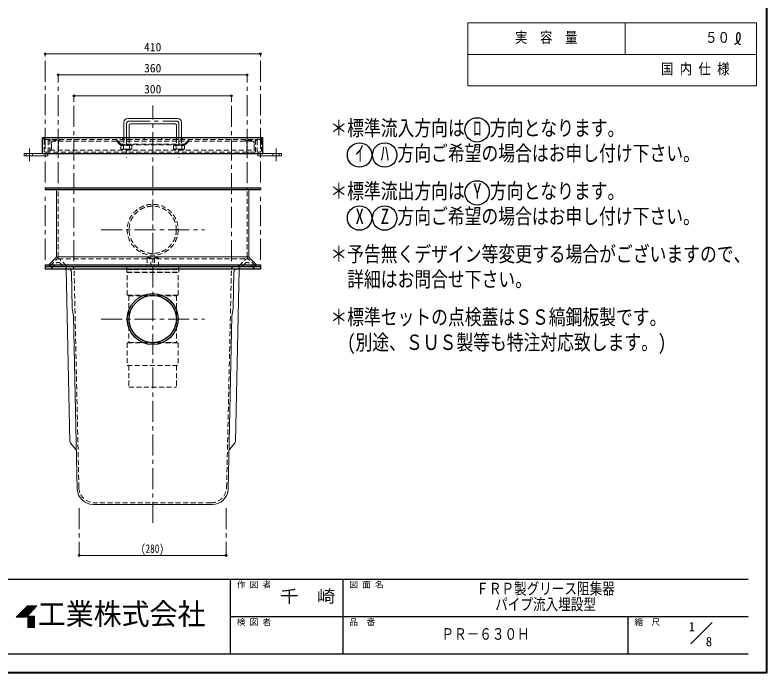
# Model space of a CAD drawing. Units: millimetres at full size, sheet at 1:8; some dimension numbers follow another scale. Extents: x -1680 to 1560, y -1128 to 1120.
# Drawn here: x 127 to 1560, y -1128 to 125 of the extents above; entities that cross this region are included whole.
import ezdxf
from ezdxf.enums import TextEntityAlignment as Align

# ---------------------------------------------------------------- set-up
doc = ezdxf.new("R2010")
doc.units = ezdxf.units.MM
doc.header["$LTSCALE"] = 8
doc.header["$PDMODE"] = 32
doc.header["$PDSIZE"] = 4
doc.linetypes.add('CHAIN1', pattern=[8, 5, -1, 1, -1])
doc.linetypes.add('DASHED1', pattern=[1.8, 1.2, -0.6])
doc.layers.add('0-0_ﾚｲﾔ1', color=4, linetype='Continuous', lineweight=9)
doc.styles.add('ＭＳ ゴシック', font='')
doc.styles.get('ＭＳ ゴシック').set_extended_font_data('MS Gothic')

msp = doc.modelspace()

# ---------------------------------------------------------------- linework, layer by layer
at = {"layer": '0-0_ﾚｲﾔ1', "color": 1, "lineweight": 40}
for q in [(1559.723, 1119.721), (-1680.277, -1128.279)]:
    msp.add_line((1559.723, -1128.279), q, dxfattribs=at)
at = {"layer": '0-0_ﾚｲﾔ1', "color": 3, "lineweight": 18}
for p, q in [((1539.723, 109.721), (989.723, 109.721)), ((989.723, -10.279), (989.723, 109.721)), ((1289.723, 49.721), (1289.723, 109.721)), ((1539.723, -10.279), (1539.723, 109.721)), ((1539.723, 49.721), (989.723, 49.721)), ((1539.723, -10.279), (989.723, -10.279))]:
    msp.add_line(p, q, dxfattribs=at)
at = {"layer": '0-0_ﾚｲﾔ1'}
for p, q in [((184.723, 50.721), (594.723, 50.721)), ((569.723, 10.721), (209.723, 10.721)), ((239.723, -29.279), (539.723, -29.279)), ((334.723, -79.979), (334.723, -109.279)), ((342.223, -72.479), (437.223, -72.479)), ((344.723, -84.979), (344.723, -109.279)), ((347.223, -82.479), (432.223, -82.479)), ((434.723, -84.979), (434.723, -109.279)), ((444.723, -79.979), (444.723, -109.279)), ((179.723, -139.279), (144.723, -139.279)), ((144.723, -143.279), (144.723, -139.279)), ((189.723, -143.279), (189.723, -139.279)), ((589.723, -143.279), (589.723, -139.279)), ((599.723, -139.279), (634.723, -139.279)), ((634.723, -143.279), (634.723, -139.279)), ((189.723, -143.279), (144.723, -143.279)), ((589.723, -143.279), (634.723, -143.279)), ((232.125, -687.55), (224.83, -359.279)), ((547.321, -687.55), (554.615, -359.279)), ((243.401, -702.944), (233.262, -690.615)), ((536.044, -702.944), (546.183, -690.615)), ((529.723, -904.279), (249.723, -904.279))]:
    msp.add_line(p, q, dxfattribs=at)
at = {"layer": '0-0_ﾚｲﾔ1', "linetype": 'CHAIN1'}
for p, q in [((184.723, -194.279), (184.723, 50.721)), ((594.723, -194.279), (594.723, 50.721)), ((209.723, -195.779), (209.723, 10.721)), ((569.723, -195.779), (569.723, 10.721)), ((239.723, -344.279), (239.723, -29.279)), ((539.723, -344.279), (539.723, -29.279)), ((389.723, -842.279), (389.723, -47.479)), ((339.723, -82.479), (339.723, -147.479)), ((344.723, -77.479), (434.723, -77.479)), ((439.723, -82.479), (439.723, -147.479)), ((154.723, -129.279), (154.723, -153.279)), ((624.723, -129.279), (624.723, -153.279)), ((184.723, -341.279), (184.723, -217.279)), ((594.723, -341.279), (594.723, -217.279)), ((291.223, -284.279), (488.223, -284.279)), ((291.223, -454.279), (488.223, -454.279)), ((249.723, -814.279), (249.723, -904.279)), ((529.723, -814.279), (529.723, -904.279))]:
    msp.add_line(p, q, dxfattribs=at)
at = {"layer": '0-0_ﾚｲﾔ1', "color": 5, "lineweight": 25}
for p, q in [((179.723, -139.279), (179.723, -109.279)), ((599.723, -109.279), (179.723, -109.279)), ((599.723, -139.279), (599.723, -109.279)), ((179.723, -139.279), (599.723, -139.279)), ((184.696, -207.279), (594.723, -207.279)), ((184.723, -204.279), (594.723, -204.279)), ((184.723, -204.279), (184.723, -207.279)), ((594.723, -204.279), (594.723, -207.279)), ((184.723, -351.279), (184.723, -359.279)), ((184.723, -351.279), (594.723, -351.279)), ((184.723, -354.279), (594.723, -354.279)), ((594.723, -351.279), (594.723, -359.279)), ((594.723, -359.279), (184.723, -359.279))]:
    msp.add_line(p, q, dxfattribs=at)
at = {"layer": '0-0_ﾚｲﾔ1', "color": 7, "linetype": 'DASHED1', "lineweight": 18}
for p, q in [((182.723, -112.279), (182.723, -133.279)), ((596.723, -112.279), (596.723, -133.279)), ((185.723, -136.279), (593.723, -136.279))]:
    msp.add_line(p, q, dxfattribs=at)
at = {"layer": '0-0_ﾚｲﾔ1', "linetype": 'DASHED1'}
for p, q in [((183.723, -109.279), (183.723, -112.479)), ((595.723, -112.479), (183.723, -112.479)), ((210.523, -113.279), (190.523, -113.279)), ((190.523, -113.279), (190.523, -136.279)), ((193.723, -112.479), (193.723, -136.279)), ((210.523, -134.279), (210.523, -113.279)), ((327.344, -121.601), (318.223, -112.479)), ((327.965, -120.101), (320.344, -112.479)), ((332.723, -109.279), (332.723, -112.479)), ((334.723, -109.279), (334.723, -122.979)), ((344.723, -109.279), (344.723, -122.979)), ((373.14, -109.279), (373.14, -112.479)), ((406.306, -109.279), (406.306, -112.479)), ((434.723, -109.279), (434.723, -122.979)), ((444.723, -109.279), (444.723, -122.979)), ((446.723, -109.279), (446.723, -112.479)), ((451.48, -120.101), (459.101, -112.479)), ((452.101, -121.601), (461.223, -112.479)), ((568.923, -134.279), (568.923, -113.279)), ((585.723, -112.479), (585.723, -136.279)), ((595.723, -109.279), (595.723, -112.479)), ((196.723, -129.479), (196.723, -118.479)), ((579.723, -115.479), (199.723, -115.479)), ((350.223, -123.479), (329.223, -123.479)), ((329.465, -122.479), (449.98, -122.479)), ((449.359, -120.979), (330.087, -120.979)), ((348.723, -122.979), (330.723, -122.979)), ((334.223, -123.479), (330.723, -122.979)), ((333.723, -120.979), (333.723, -122.479)), ((339.723, -122.979), (334.223, -123.479)), ((345.223, -123.479), (345.223, -130.479)), ((345.723, -120.979), (345.723, -122.479)), ((350.223, -123.479), (348.723, -122.979)), ((429.223, -123.479), (430.723, -122.979)), ((429.223, -123.479), (450.223, -123.479)), ((430.723, -122.979), (448.723, -122.979)), ((433.723, -120.979), (433.723, -122.479)), ((434.223, -123.479), (434.223, -130.479)), ((439.723, -122.979), (445.223, -123.479)), ((445.223, -123.479), (448.723, -122.979)), ((445.723, -120.979), (445.723, -122.479)), ((582.723, -129.479), (582.723, -118.479)), ((148.723, -139.279), (148.723, -143.279)), ((160.723, -139.279), (160.723, -143.279)), ((193.723, -132.479), (585.723, -132.479)), ((350.223, -130.479), (329.223, -130.479)), ((329.223, -130.479), (330.723, -130.979)), ((348.723, -130.979), (330.723, -130.979)), ((429.223, -130.479), (450.223, -130.479)), ((430.723, -130.979), (448.723, -130.979)), ((450.223, -130.479), (448.723, -130.979)), ((618.723, -139.279), (618.723, -143.279)), ((630.723, -139.279), (630.723, -143.279)), ((209.723, -335.908), (209.723, -205.779)), ((569.723, -335.908), (569.723, -205.779)), ((194.405, -352.777), (208.866, -338.007)), ((209.723, -339.279), (569.723, -339.279)), ((225.041, -352.777), (213.296, -340.781)), ((379.223, -337.779), (378.723, -354.779)), ((386.223, -337.779), (379.223, -337.779)), ((386.723, -354.779), (386.223, -337.779)), ((393.223, -337.779), (392.723, -354.779)), ((400.223, -337.779), (393.223, -337.779)), ((400.723, -354.779), (400.223, -337.779)), ((554.405, -352.777), (566.15, -340.781)), ((585.041, -352.777), (570.579, -338.007)), ((196.363, -357.777), (206.15, -347.781)), ((213.296, -347.781), (223.082, -357.777)), ((224.83, -359.279), (224.677, -352.406)), ((439.223, -354.779), (439.223, -359.279)), ((554.615, -359.279), (554.768, -352.406)), ((566.15, -347.781), (556.363, -357.777)), ((583.082, -357.777), (573.296, -347.781)), ((249.071, -774.946), (239.831, -359.168)), ((340.223, -359.779), (439.223, -359.779)), ((340.223, -365.279), (340.223, -359.779)), ((341.223, -408.779), (341.223, -365.779)), ((341.223, -365.779), (438.223, -365.779)), ((438.223, -408.779), (438.223, -365.779)), ((530.375, -774.946), (539.614, -359.168)), ((341.223, -408.779), (438.223, -408.779)), ((344.223, -409.779), (341.223, -408.779)), ((435.223, -409.779), (435.223, -498.779)), ((344.223, -498.779), (341.223, -499.779)), ((341.223, -499.779), (438.223, -499.779)), ((341.223, -499.779), (341.223, -542.779)), ((435.223, -498.779), (438.223, -499.779)), ((438.223, -499.779), (438.223, -542.779)), ((341.223, -542.779), (438.223, -542.779)), ((435.223, -542.779), (435.223, -584.279)), ((500.382, -804.279), (279.064, -804.279))]:
    msp.add_line(p, q, dxfattribs=at)
at = {"layer": '0-0_ﾚｲﾔ1', "color": 7, "lineweight": 18}
for p, q in [((206.723, -210.279), (206.723, -333.868)), ((572.723, -333.868), (572.723, -210.279)), ((205.296, -337.366), (193.144, -349.777)), ((206.352, -335.757), (573.093, -335.757)), ((574.15, -337.366), (586.302, -349.777)), ((246.137, -777.946), (238.82, -448.703)), ((533.309, -777.946), (540.625, -448.703)), ((503.316, -807.279), (276.129, -807.279)), ((149.074, -1021.775), (168.73, -1000.607)), ((149.242, -1002.287), (167.17, -1002.287)), ((149.746, -1001.783), (167.638, -1001.783)), ((150.25, -1001.279), (168.106, -1001.279)), ((135.13, -1016.399), (154.066, -1016.399)), ((135.97, -1015.559), (154.846, -1015.559)), ((136.642, -1014.887), (155.47, -1014.887)), ((137.482, -1014.047), (156.25, -1014.047)), ((137.986, -1013.543), (156.718, -1013.543)), ((138.658, -1012.871), (157.342, -1012.871)), ((139.162, -1012.367), (157.81, -1012.367)), ((139.834, -1011.695), (158.434, -1011.695)), ((140.338, -1011.191), (158.902, -1011.191)), ((141.01, -1010.519), (159.526, -1010.519)), ((141.514, -1010.015), (159.994, -1010.015)), ((142.018, -1009.511), (160.462, -1009.511)), ((142.522, -1009.007), (160.93, -1009.007)), ((143.026, -1008.503), (161.398, -1008.503)), ((143.53, -1007.999), (161.866, -1007.999)), ((144.034, -1007.495), (162.334, -1007.495)), ((144.538, -1006.991), (162.85, -1006.991)), ((145.042, -1006.487), (163.27, -1006.487)), ((145.714, -1005.815), (163.894, -1005.815)), ((146.05, -1005.479), (164.206, -1005.479)), ((146.554, -1004.975), (164.674, -1004.975)), ((147.058, -1004.471), (165.142, -1004.471)), ((147.562, -1003.967), (165.61, -1003.967)), ((148.066, -1003.463), (166.078, -1003.463)), ((148.57, -1002.959), (166.546, -1002.959)), ((129.754, -1021.775), (149.074, -1021.775)), ((130.594, -1020.935), (149.854, -1020.935)), ((131.434, -1020.095), (150.634, -1020.095)), ((132.274, -1019.255), (151.414, -1019.255)), ((132.946, -1018.583), (152.038, -1018.583)), ((133.786, -1017.743), (152.818, -1017.743)), ((134.458, -1017.071), (153.442, -1017.071)), ((152.098, -1020.935), (164.866, -1020.935)), ((152.098, -1021.607), (164.866, -1021.607)), ((152.098, -1022.447), (164.866, -1022.447)), ((152.098, -1023.119), (164.866, -1023.119)), ((152.098, -1023.959), (164.866, -1023.959)), ((152.098, -1024.967), (164.866, -1024.967)), ((152.098, -1025.807), (164.866, -1025.807)), ((152.098, -1026.479), (164.866, -1026.479)), ((152.098, -1027.319), (164.866, -1027.319)), ((152.098, -1027.991), (164.866, -1027.991)), ((152.098, -1028.999), (164.866, -1028.999)), ((152.098, -1029.839), (164.866, -1029.839)), ((152.098, -1030.679), (164.866, -1030.679)), ((152.098, -1031.351), (164.866, -1031.351)), ((152.098, -1032.191), (164.866, -1032.191)), ((152.098, -1033.031), (164.866, -1033.031)), ((152.098, -1033.871), (164.866, -1033.871)), ((152.098, -1034.711), (164.866, -1034.711)), ((152.098, -1035.383), (164.866, -1035.383)), ((152.098, -1036.391), (164.866, -1036.391)), ((152.098, -1037.231), (164.866, -1037.231)), ((152.098, -1038.239), (164.866, -1038.239)), ((152.098, -1039.079), (164.866, -1039.079)), ((152.098, -1039.919), (164.866, -1039.919)), ((152.098, -1040.927), (164.866, -1040.927)), ((1414.745, -1072.685), (1455.151, -1032.279))]:
    msp.add_line(p, q, dxfattribs=at)
at = {"layer": '0-0_ﾚｲﾔ1', "color": 6, "lineweight": 25}
for p, q in [((-60.277, -949.422), (1523.723, -949.422)), ((538.009, -1092.279), (538.009, -949.422)), ((752.294, -1092.279), (752.294, -949.422)), ((538.009, -1020.851), (1523.723, -1020.851)), ((1295.151, -1092.279), (1295.151, -1020.851)), ((1523.723, -1092.279), (-60.277, -1092.279))]:
    msp.add_line(p, q, dxfattribs=at)
at = {"layer": '0-0_ﾚｲﾔ1', "color": 5, "lineweight": 25}
for points in [[(1498.183, 68.882), (1498.763, 69.216), (1499.76, 69.797), (1500.748, 70.392), (1501.722, 71.011), (1502.676, 71.662), (1503.603, 72.355), (1504.127, 72.78), (1504.512, 73.11), (1505.156, 73.705), (1505.765, 74.333), (1506.333, 74.995), (1506.849, 75.693), (1507.305, 76.429), (1507.538, 76.872), (1507.706, 77.234), (1507.96, 77.874), (1508.17, 78.532), (1508.341, 79.203), (1508.473, 79.883), (1508.569, 80.568), (1508.61, 80.965), (1508.641, 81.376), (1508.671, 82.084), (1508.677, 82.792), (1508.667, 83.501), (1508.646, 84.213), (1508.623, 84.931), (1508.61, 85.35), (1508.598, 85.791), (1508.569, 86.553), (1508.509, 87.309), (1508.39, 88.05), (1508.187, 88.768), (1507.876, 89.453), (1507.635, 89.833), (1507.481, 90.036), (1507.183, 90.367), (1506.851, 90.661), (1506.492, 90.904)], [(1506.492, 90.904), (1506.113, 91.083), (1505.721, 91.182), (1505.492, 91.197), (1505.302, 91.185), (1504.977, 91.114), (1504.659, 90.989), (1504.351, 90.817), (1504.059, 90.608), (1503.787, 90.37), (1503.64, 90.223), (1503.436, 89.992), (1503.13, 89.571), (1502.874, 89.125), (1502.662, 88.658), (1502.488, 88.177), (1502.346, 87.685), (1502.276, 87.397), (1502.198, 87.034), (1502.086, 86.407), (1501.999, 85.776), (1501.929, 85.143), (1501.871, 84.507), (1501.819, 83.869), (1501.789, 83.499), (1501.751, 83.057), (1501.688, 82.295), (1501.636, 81.532), (1501.604, 80.771), (1501.603, 80.013), (1501.644, 79.257), (1501.691, 78.821), (1501.747, 78.443), (1501.876, 77.796), (1502.041, 77.154), (1502.238, 76.519), (1502.462, 75.893), (1502.709, 75.276), (1502.86, 74.923), (1502.974, 74.669)], [(1502.974, 74.669), (1503.177, 74.234), (1503.388, 73.804), (1503.609, 73.379), (1503.839, 72.956), (1504.08, 72.536), (1504.225, 72.292), (1504.398, 72.01), (1504.711, 71.528), (1505.045, 71.062), (1505.403, 70.621), (1505.789, 70.214), (1506.208, 69.849), (1506.466, 69.661), (1506.688, 69.521), (1507.088, 69.305), (1507.506, 69.118), (1507.94, 68.954), (1508.384, 68.806), (1508.834, 68.667), (1509.097, 68.589)]]:
    msp.add_lwpolyline(points, dxfattribs=at)
at = {"layer": '0-0_ﾚｲﾔ1', "linetype": 'DASHED1'}
for points in [[(568.923, -113.279), (588.923, -113.279), (588.923, -136.279)], [(330.723, -122.979), (329.223, -123.479), (329.223, -130.479)], [(334.223, -123.479), (334.223, -130.479), (330.723, -130.979)], [(348.723, -122.979), (345.223, -123.479), (339.723, -122.979)], [(350.223, -123.479), (350.223, -130.479), (348.723, -130.979), (345.223, -130.479)], [(429.223, -123.479), (429.223, -130.479), (430.723, -130.979), (434.223, -130.479)], [(430.723, -122.979), (434.223, -123.479), (439.723, -122.979)], [(445.223, -123.479), (445.223, -130.479), (448.723, -130.979)], [(448.723, -122.979), (450.223, -123.479), (450.223, -130.479)], [(345.223, -130.479), (339.723, -130.979), (334.223, -130.479)], [(434.223, -130.479), (439.723, -130.979), (445.223, -130.479)], [(439.223, -354.779), (340.223, -354.779), (340.223, -359.279)], [(340.223, -365.279), (439.223, -365.279), (439.223, -359.779)], [(344.223, -409.779), (435.223, -409.779), (438.223, -408.779)], [(344.223, -409.779), (344.223, -498.779), (435.223, -498.779)], [(344.223, -542.779), (344.223, -584.279), (435.223, -584.279)]]:
    msp.add_lwpolyline(points, dxfattribs=at)
at = {"layer": '0-0_ﾚｲﾔ1', "color": 7, "lineweight": 18}
for points in [[(234.941, -364.168), (236.499, -434.279), (238.82, -448.703)], [(544.504, -364.168), (542.946, -434.279), (540.625, -448.703)], [(129.754, -1021.775), (150.922, -1000.607), (168.73, -1000.607)]]:
    msp.add_lwpolyline(points, dxfattribs=at)
msp.add_lwpolyline([(152.098, -1020.095), (152.098, -1041.767), (164.866, -1041.767), (164.866, -1020.095)], close=True, dxfattribs=at)
at = {"layer": '0-0_ﾚｲﾔ1', "color": 5, "lineweight": 25}
for centre, radius in [((1007.656, -93.946), 23.2), ((783.656, -141.946), 23.2), ((831.656, -141.946), 23.2), ((1007.656, -213.946), 23.2), ((783.656, -261.946), 23.2), ((831.656, -261.946), 23.2), ((389.723, -454.279), 48.5), ((389.723, -454.279), 45)]:
    msp.add_circle(centre, radius, dxfattribs=at)
at = {"layer": '0-0_ﾚｲﾔ1', "linetype": 'DASHED1'}
for radius in [48.5, 45]:
    msp.add_circle((389.723, -284.279), radius, dxfattribs=at)
at = {"layer": '0-0_ﾚｲﾔ1'}
for centre, radius, start, end in [((342.223, -79.979), 7.5, 90, 180), ((347.223, -84.979), 2.5, 90, 180), ((432.223, -84.979), 2.5, 0, 90), ((437.223, -79.979), 7.5, 0, 90), ((237.124, -687.439), 5, 181.27303, 219.43455), ((542.322, -687.439), 5, 320.56545, 358.72697), ((239.54, -706.12), 5, 1.27303, 39.43455), ((539.906, -706.12), 5, 140.56545, 178.72697)]:
    msp.add_arc(centre, radius, start, end, dxfattribs=at)
at = {"layer": '0-0_ﾚｲﾔ1', "linetype": 'CHAIN1'}
for centre, start, end in [((344.723, -82.479), 90, 180), ((434.723, -82.479), 0, 90)]:
    msp.add_arc(centre, 5, start, end, dxfattribs=at)
at = {"layer": '0-0_ﾚｲﾔ1', "color": 7, "linetype": 'DASHED1', "lineweight": 18}
for centre, start, end in [((179.723, -112.279), 0, 90), ((599.723, -112.279), 90, 180), ((185.723, -133.279), 180, 270), ((206.723, -139.279), 0, 90), ((572.723, -139.279), 90, 180), ((593.723, -133.279), 270, 0)]:
    msp.add_arc(centre, 3, start, end, dxfattribs=at)
at = {"layer": '0-0_ﾚｲﾔ1', "linetype": 'DASHED1'}
for centre, radius, start, end in [((210.723, -112.479), 3, 270, 0), ((568.723, -112.479), 3, 180, 270), ((199.723, -118.479), 3, 90, 180), ((329.465, -119.479), 3, 225, 270), ((330.087, -117.979), 3, 225, 270), ((449.359, -117.979), 3, 270, 315), ((449.98, -119.479), 3, 270, 315), ((579.723, -118.479), 3, 0, 90), ((193.723, -129.479), 3, 270, 0), ((208.523, -134.279), 2, 270, 0), ((570.923, -134.279), 2, 180, 270), ((585.723, -129.479), 3, 180, 270), ((208.223, -205.779), 1.5, 0, 90), ((571.223, -205.779), 1.5, 90, 180), ((209.723, -344.279), 5, 44.3947, 135.6053), ((206.723, -335.908), 3, 315.6053, 0), ((569.723, -344.279), 5, 44.3947, 135.6053), ((572.723, -335.908), 3, 180, 224.3947), ((190.832, -349.279), 5, 270, 315.6053), ((192.79, -354.279), 5, 270, 315.6053), ((209.723, -351.279), 5, 44.3947, 135.6053), ((226.655, -354.279), 5, 224.3947, 270), ((228.613, -349.279), 5, 224.3947, 270), ((234.833, -359.279), 5, 1.27303, 90), ((544.613, -359.279), 5, 90, 178.72697), ((550.832, -349.279), 5, 270, 315.6053), ((552.79, -354.279), 5, 270, 315.6053), ((569.723, -351.279), 5, 44.3947, 135.6053), ((586.655, -354.279), 5, 224.3947, 270), ((588.613, -349.279), 5, 224.3947, 270), ((279.064, -774.279), 30, 181.27303, 270), ((500.382, -774.279), 30, 270, 358.72697)]:
    msp.add_arc(centre, radius, start, end, dxfattribs=at)
at = {"layer": '0-0_ﾚｲﾔ1', "color": 7, "lineweight": 18}
for centre, radius, start, end in [((203.723, -210.279), 3, 0, 90), ((575.723, -210.279), 3, 90, 180), ((201.723, -333.868), 5, 315.6053, 0), ((577.723, -333.868), 5, 180, 224.3947), ((189.571, -346.279), 5, 270, 315.6053), ((589.875, -346.279), 5, 224.3947, 270), ((229.943, -364.279), 5, 1.27303, 90), ((549.503, -364.279), 5, 90, 178.72697), ((276.129, -777.279), 30, 181.27303, 270), ((503.316, -777.279), 30, 270, 358.72697)]:
    msp.add_arc(centre, radius, start, end, dxfattribs=at)
at = {"layer": '0-0_ﾚｲﾔ1', "color": 1}
for p in [(184.723, 50.721), (594.723, 50.721), (209.723, 10.721), (569.723, 10.721), (239.723, -29.279), (539.723, -29.279), (249.723, -904.279), (529.723, -904.279)]:
    msp.add_point(p, dxfattribs=at)

# ---------------------------------------------------------------- texts
at = {"layer": '0-0_ﾚｲﾔ1', "color": 7, "style": 'ＭＳ ゴシック'}
for s, height, width, p in [('実\u3000容\u3000量', 20.53, 0.85, (1079.723, 65.721)), ('５０', 20.53, 0.85, (1441.723, 65.721)), ('国 内 仕 様', 20.53, 0.85, (1357.723, 5.721)), ('＊標準流入方向は ﾛ 方向となります。', 29.33, 0.8, (728.056, -113.946)), (' ｲ  ﾊ 方向ご希望の場合はお申し付け下さい。', 29.33, 0.8, (760.056, -161.946)), ('＊標準流出方向は Y 方向となります。', 29.33, 0.8, (728.056, -233.946)), (' X  Z 方向ご希望の場合はお申し付け下さい。', 29.33, 0.8, (760.056, -281.946)), ('＊予告無くデザイン等変更する場合がございますので、', 29.33, 0.8, (728.056, -353.946)), ('詳細はお問合せ下さい。', 29.33, 0.8, (760.056, -401.946)), ('＊標準セットの点検蓋はＳＳ縞鋼板製です。', 29.33, 0.8, (728.056, -473.946)), ('(別途、ＳＵＳ製等も特注対応致します。)', 29.33, 0.8, (760.056, -521.946)), ('(280)', 16.13, 0.8, (367.223, -904.279)), ('ＦＲＰ製グリース阻集器', 21.99, 0.8, (1006.009, -985.136)), ('千\u3000崎', 23.46, 1.1, (632.294, -1001.136)), ('パイプ流入埋設型', 21.99, 0.8, (1042.009, -1015.136)), ('工業株式会社', 41.06, 0.95, (170.866, -1048.851)), ('ＰＲ－６３０Ｈ', 21.99, 0.8, (939.723, -1071.565))]:
    msp.add_text(s, height=height, dxfattribs=dict(at, width=width)).set_placement(p, align=Align.BOTTOM_LEFT)
for s, height, p in [('410', 16.13, (373.223, 50.721)), ('360', 16.13, (373.223, 10.721)), ('300', 16.13, (373.223, -29.279)), ('作 図 者', 11.73, (550.009, -969.422)), ('図 面 名', 11.73, (764.294, -969.422)), ('検 図 者', 11.73, (550.009, -1040.851)), ('品\u3000番', 11.73, (764.294, -1040.851)), ('縮\u3000尺', 11.73, (1307.151, -1040.851)), ('1', 17.6, (1410.681, -1054.298)), ('8', 17.6, (1443.258, -1082.602))]:
    msp.add_text(s, height=height, dxfattribs=at).set_placement(p, align=Align.BOTTOM_LEFT)

doc.saveas('drawing.dxf')
